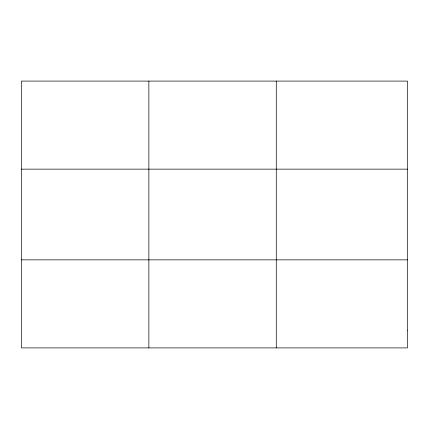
<?xml version="1.0" encoding="UTF-8"?>
<svg xmlns="http://www.w3.org/2000/svg" width="429" height="429" viewBox="0 0 429 429"><rect width="100%" height="100%" fill="white"/><g stroke="black" fill="none" stroke-linecap="round" stroke-linejoin="round"><path stroke-width="0.64" d="M148.863 347.908L148.863 81.092M276.276 347.908L276.276 81.092M21.45 169.144L407.55 169.144M21.45 259.856L407.55 259.856M407.55 330.298L407.55 347.908L21.45 347.908L21.45 81.092L407.55 81.092L407.55 330.298"/></g></svg>
